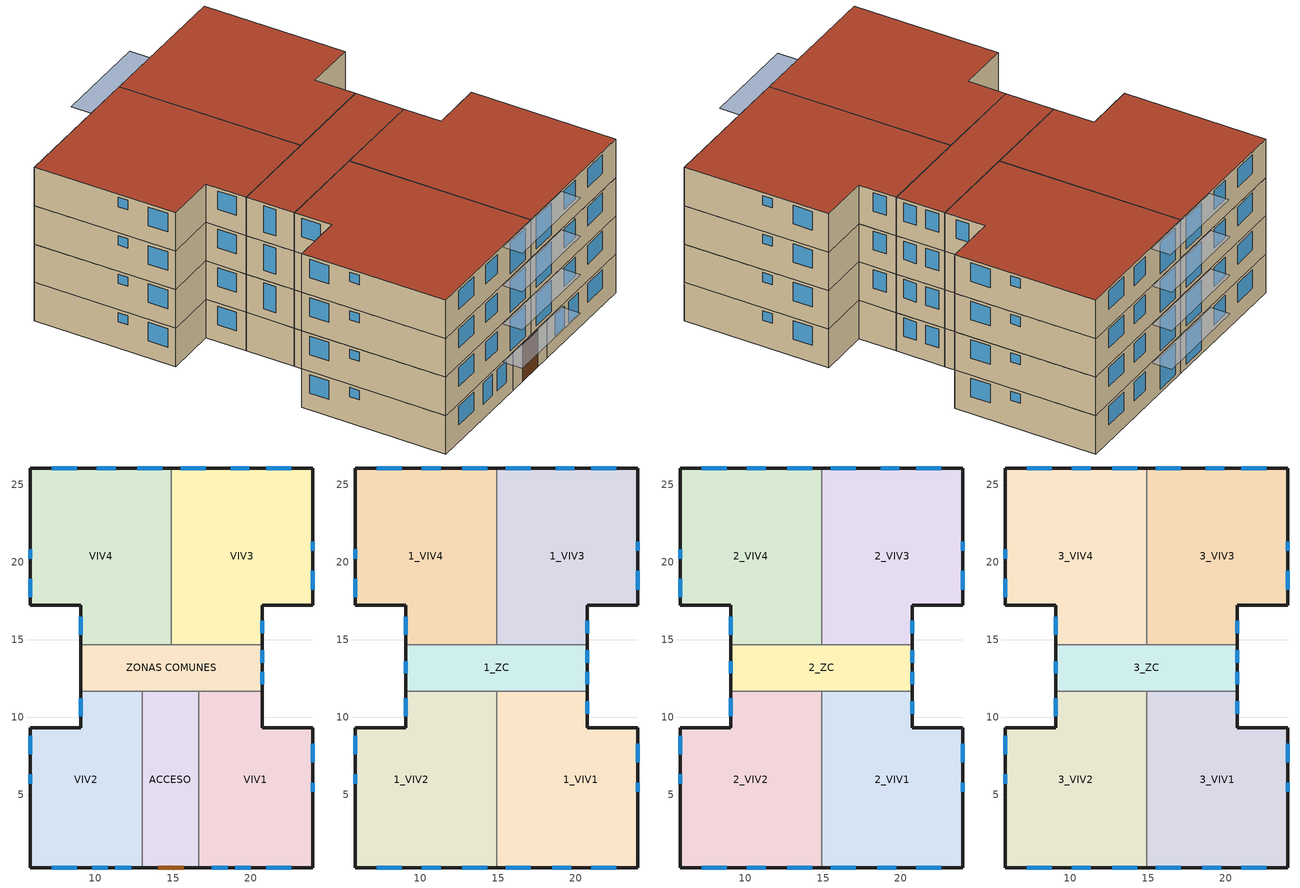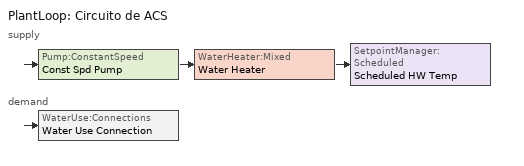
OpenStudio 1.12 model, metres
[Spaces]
ZONAS COMUNES
 floor ground (CTE_2013_Suelo_zona D): 20.76,14.69 20.76,11.67 9.04,11.67 9.04,14.69 z0
 wall outside: 20.76,11.67 20.76,14.69 / 9.04,14.69 9.04,11.67 z0:2.5
 wall to VIV2: 9.04,11.67 13.01,11.67 z0:2.5
 wall to ACCESO: 13.01,11.67 16.65,11.67 z0:2.5
 wall to VIV1: 16.65,11.67 20.76,11.67 z0:2.5
 wall to VIV3: 20.76,14.69 14.9,14.69 z0:2.5
 wall to VIV4: 14.9,14.69 9.04,14.69 z0:2.5
 window: 20.76,12.12 20.76,12.92 / 20.76,13.51 20.76,14.31 z1.1:2.3
VIV4
 floor ground (CTE_2013_Suelo_zona D): 14.9,26.07 14.9,14.69 9.04,14.69 9.04,17.23 5.79,17.23 5.79,26.07 z0
 wall outside: 14.9,26.07 5.79,26.07 5.79,17.23 9.04,17.23 9.04,14.69 z0:2.5
 wall to VIV3: 14.9,14.69 14.9,26.07 z0:2.5
 window: 9.04,16.48 9.04,15.33 / 5.79,18.93 5.79,17.73 / 8.79,26.07 7.19,26.07 / 11.29,26.07 10.09,26.07 z1.1:2.3; 5.79,20.83 5.79,20.23 z1.7:2.3; 14.29,26.07 12.69,26.07 z0.25:2.3
VIV2
 floor ground (CTE_2013_Suelo_zona D): 13.01,11.67 13.01,0.28 5.79,0.28 5.79,9.32 9.04,9.32 9.04,11.67 z0
 wall outside: 9.04,11.67 9.04,9.32 5.79,9.32 5.79,0.28 13.01,0.28 z0:2.5
 wall to ACCESO: 13.01,0.28 13.01,11.67 z0:2.5
 window: 7.19,0.28 8.79,0.28 / 9.04,11.22 9.04,10.07 / 5.79,8.82 5.79,7.62 z1.1:2.3; 9.79,0.28 10.79,0.28 z0.95:2.3; 5.79,6.32 5.79,5.72 z1.7:2.3; 11.29,0.28,2.3 11.28,0.28,0.95 12.28,0.28,0.95 12.29,0.28,2.3
VIV1
 floor ground (CTE_2013_Suelo_zona D): 20.76,11.67 20.76,9.32 24.01,9.32 24.01,0.28 16.65,0.28 16.65,11.67 z0
 wall outside: 16.65,0.28 24.01,0.28 24.01,9.32 20.76,9.32 20.76,11.67 z0:2.5
 wall to ACCESO: 16.65,11.67 16.65,0.28 z0:2.5
 window: 21.01,0.28 22.61,0.28 / 24.01,7.09 24.01,8.29 z1.1:2.3; 24.01,5.19 24.01,5.79 z1.7:2.3; 19.01,0.28,2.3 19,0.28,0.95 20,0.28,0.95 20.01,0.28,2.3; 17.51,0.28,2.3 17.52,0.28,0.95 18.52,0.28,0.95 18.51,0.28,2.3
ACCESO
 floor ground (CTE_2013_Suelo_zona D): 16.65,11.67 16.65,0.28 13.01,0.28 13.01,11.67 z0
 wall outside: 13.01,0.28 16.65,0.28 z0:2.5
 door: 14.04,0.28 15.68,0.28 z0:2.4
VIV3
 floor ground (CTE_2013_Suelo_zona D): 24.01,26.07 24.01,17.23 20.76,17.23 20.76,14.69 14.9,14.69 14.9,26.07 z0
 wall outside: 20.76,14.69 20.76,17.23 24.01,17.23 24.01,26.07 14.9,26.07 z0:2.5
 window: 17.11,26.07 15.51,26.07 z0.25:2.3; 19.91,26.07 18.71,26.07 / 22.61,26.07 21.01,26.07 / 20.76,15.42 20.76,16.22 / 24.01,18.23 24.01,19.43 z1.1:2.3; 24.01,20.73 24.01,21.33 z1.7:2.3
1_ZC
 floor to ZONAS COMUNES: 20.76,14.69 20.76,11.67 9.04,11.67 9.04,14.69 z2.5
 wall outside: 9.04,14.69 9.04,11.67 / 20.76,11.67 20.76,14.69 z2.5:5
 wall to 1_VIV3: 20.76,14.69 14.9,14.69 z2.5:5
 wall to 1_VIV4: 14.9,14.69 9.04,14.69 z2.5:5
 wall to 1_VIV2: 9.04,11.67 14.9,11.67 z2.5:5
 wall to 1_VIV1: 14.9,11.67 20.76,11.67 z2.5:5
 window: 9.04,13.6 9.04,12.85 z3.1:4.8; 20.76,12.12 20.76,12.92 / 20.76,13.51 20.76,14.31 z3.6:4.8
1_VIV2
 floor to VIV2: 13.01,11.67 13.01,0.28 5.79,0.28 5.79,9.32 9.04,9.32 9.04,11.67 z2.5
 floor to ACCESO: 14.9,11.67 14.9,0.28 13.01,0.28 13.01,11.67 z2.5
 wall outside: 9.04,11.67 9.04,9.32 5.79,9.32 5.79,0.28 14.9,0.28 z2.5:5
 wall to 1_VIV1: 14.9,0.28 14.9,11.67 z2.5:5
 window: 5.79,6.32 5.79,5.72 z4.2:4.8; 5.79,8.82 5.79,7.62 / 10.09,0.28 11.29,0.28 / 7.19,0.28 8.79,0.28 / 9.04,11.22 9.04,10.07 z3.6:4.8; 12.69,0.28 14.29,0.28 z2.75:4.8
1_VIV4
 floor to VIV4: 14.9,26.07 14.9,14.69 9.04,14.69 9.04,17.23 5.79,17.23 5.79,26.07 z2.5
 wall outside: 14.9,26.07 5.79,26.07 5.79,17.23 9.04,17.23 9.04,14.69 z2.5:5
 wall to 1_VIV3: 14.9,14.69 14.9,26.07 z2.5:5
 window: 14.29,26.07 12.69,26.07 z2.75:4.8; 8.79,26.07 7.19,26.07 / 11.29,26.07 10.09,26.07 / 9.04,16.48 9.04,15.33 / 5.79,18.93 5.79,17.73 z3.6:4.8; 5.79,20.83 5.79,20.23 z4.2:4.8
1_VIV3
 floor to VIV3: 24.01,26.07 24.01,17.23 20.76,17.23 20.76,14.69 14.9,14.69 14.9,26.07 z2.5
 wall outside: 20.76,14.69 20.76,17.23 24.01,17.23 24.01,26.07 14.9,26.07 z2.5:5
 window: 17.11,26.07 15.51,26.07 z2.75:4.8; 19.91,26.07 18.71,26.07 / 22.61,26.07 21.01,26.07 / 20.76,15.42 20.76,16.22 / 24.01,18.23 24.01,19.43 z3.6:4.8; 24.01,20.73 24.01,21.33 z4.2:4.8
1_VIV1
 floor to ACCESO: 14.9,11.67 16.65,11.67 16.65,0.28 14.9,0.28 z2.5
 floor to VIV1: 20.76,11.67 20.76,9.32 24.01,9.32 24.01,0.28 16.65,0.28 16.65,11.67 z2.5
 wall outside: 14.9,0.28 24.01,0.28 24.01,9.32 20.76,9.32 20.76,11.67 z2.5:5
 window: 18.51,0.28 19.71,0.28 / 21.01,0.28 22.61,0.28 / 20.76,10.22 20.76,11.02 / 24.01,7.09 24.01,8.29 z3.6:4.8; 15.51,0.28 17.11,0.28 z2.75:4.8; 24.01,5.19 24.01,5.79 z4.2:4.8
2_VIV4
 floor to 1_VIV4: 14.9,26.07 14.9,14.69 9.04,14.69 9.04,17.23 5.79,17.23 5.79,26.07 z5
 wall outside: 14.9,26.07 5.79,26.07 5.79,17.23 9.04,17.23 9.04,14.69 z5:7.5
 wall to 2_ZC: 9.04,14.69 14.9,14.69 z5:7.5
 wall to 2_VIV3: 14.9,14.69 14.9,26.07 z5:7.5
 window: 5.79,20.83 5.79,20.23 z6.7:7.3; 11.29,26.07 10.09,26.07 / 8.79,26.07 7.19,26.07 z6.1:7.3; 14.29,26.07 12.69,26.07 z5.25:7.3; 5.79,17.73,7.3 5.79,18.93,7.29 5.79,18.93,6.09 5.79,17.73,6.1; 9.04,16.48,7.31 9.04,16.48,6.11 9.04,15.33,6.1 9.04,15.33,7.3
2_VIV1
 floor to 1_VIV1: 20.76,11.67 20.76,9.32 24.01,9.32 24.01,0.28 14.9,0.28 14.9,11.67 z5
 wall outside: 14.9,0.28 24.01,0.28 24.01,9.32 20.76,9.32 20.76,11.67 z5:7.5
 wall to 2_VIV2: 14.9,11.67 14.9,0.28 z5:7.5
 wall to 2_ZC: 20.76,11.67 14.9,11.67 z5:7.5
 window: 20.76,10.22 20.76,11.02 / 18.51,0.28 19.71,0.28 / 21.01,0.28 22.61,0.28 / 24.01,7.09 24.01,8.29 z6.1:7.3; 15.51,0.28 17.11,0.28 z5.25:7.3; 24.01,5.19 24.01,5.79 z6.7:7.3
2_VIV2
 floor to 1_VIV2: 14.9,11.67 14.9,0.28 5.79,0.28 5.79,9.32 9.04,9.32 9.04,11.67 z5
 wall outside: 9.04,11.67 9.04,9.32 5.79,9.32 5.79,0.28 14.9,0.28 z5:7.5
 wall to 2_ZC: 14.9,11.67 9.04,11.67 z5:7.5
 window: 5.79,6.32 5.79,5.72 z6.7:7.3; 5.79,8.82 5.79,7.62 / 9.04,11.22 9.04,10.07 / 10.09,0.28 11.29,0.28 / 7.19,0.28 8.79,0.28 z6.1:7.3; 12.69,0.28 14.29,0.28 z5.25:7.3
2_VIV3
 floor to 1_VIV3: 24.01,26.07 24.01,17.23 20.76,17.23 20.76,14.69 14.9,14.69 14.9,26.07 z5
 wall outside: 20.76,14.69 20.76,17.23 24.01,17.23 24.01,26.07 14.9,26.07 z5:7.5
 wall to 2_ZC: 14.9,14.69 20.76,14.69 z5:7.5
 window: 19.91,26.07 18.71,26.07 / 22.61,26.07 21.01,26.07 / 20.76,15.42 20.76,16.22 / 24.01,18.23 24.01,19.43 z6.1:7.3; 17.11,26.07 15.51,26.07 z5.25:7.3; 24.01,20.73 24.01,21.33 z6.7:7.3
2_ZC
 floor to 1_ZC: 20.76,14.69 20.76,11.67 9.04,11.67 9.04,14.69 z5
 wall outside: 20.76,11.67 20.76,14.69 / 9.04,14.69 9.04,11.67 z5:7.5
 window: 20.76,12.12 20.76,12.92 / 20.76,13.51 20.76,14.31 z6.1:7.3; 9.04,13.6 9.04,12.85 z5.6:7.3
3_ZC
 floor to 2_ZC: 20.76,14.69 20.76,11.67 9.04,11.67 9.04,14.69 z7.5
 wall outside: 20.76,11.67 20.76,14.69 / 9.04,14.69 9.04,11.67 z7.5:10
 wall to 3_VIV3: 20.76,14.69 14.9,14.69 z7.5:10
 wall to 3_VIV2: 9.04,11.67 14.9,11.67 z7.5:10
 wall to 3_VIV4: 14.9,14.69 9.04,14.69 z7.5:10
 wall to 3_VIV1: 14.9,11.67 20.76,11.67 z7.5:10
 window: 20.76,12.12 20.76,12.92 z8.6:9.8; 9.04,13.6 9.04,12.85 z8.1:9.8; 20.76,13.51,9.81 20.76,13.51,8.61 20.76,14.31,8.6 20.76,14.31,9.8
 roof outside: 20.76,11.67 20.76,14.69 9.04,14.69 9.04,11.67 z10
3_VIV2
 floor to 2_VIV2: 14.9,11.67 14.9,0.28 5.79,0.28 5.79,9.32 9.04,9.32 9.04,11.67 z7.5
 wall outside: 9.04,11.67 9.04,9.32 5.79,9.32 5.79,0.28 14.9,0.28 z7.5:10
 wall to 3_VIV1: 14.9,0.28 14.9,11.67 z7.5:10
 window: 5.79,6.32 5.79,5.72 z9.2:9.8; 5.79,8.82 5.79,7.62 / 7.19,0.28 8.79,0.28 / 10.09,0.28 11.29,0.28 / 9.04,11.22 9.04,10.07 z8.6:9.8; 12.69,0.28 14.29,0.28 z7.75:9.8
 roof outside: 14.9,0.28 14.9,11.67 9.04,11.67 9.04,9.32 5.79,9.32 5.79,0.28 z10
3_VIV3
 floor to 2_VIV3: 24.01,26.07 24.01,17.23 20.76,17.23 20.76,14.69 14.9,14.69 14.9,26.07 z7.5
 wall outside: 20.76,14.69 20.76,17.23 24.01,17.23 24.01,26.07 14.9,26.07 z7.5:10
 wall to 3_VIV4: 14.9,26.07 14.9,14.69 z7.5:10
 window: 20.76,15.42 20.76,16.22 / 19.91,26.07 18.71,26.07 / 22.61,26.07 21.01,26.07 / 24.01,18.23 24.01,19.43 z8.6:9.8; 17.11,26.07 15.51,26.07 z7.75:9.8; 24.01,20.73 24.01,21.33 z9.2:9.8
 roof outside: 20.76,14.69 20.76,17.23 24.01,17.23 24.01,26.07 14.9,26.07 14.9,14.69 z10
3_VIV1
 floor to 2_VIV1: 20.76,11.67 20.76,9.32 24.01,9.32 24.01,0.28 14.9,0.28 14.9,11.67 z7.5
 wall outside: 14.9,0.28 24.01,0.28 24.01,9.32 20.76,9.32 20.76,11.67 z7.5:10
 window: 20.76,10.22 20.76,11.02 / 18.51,0.28 19.71,0.28 / 21.01,0.28 22.61,0.28 / 24.01,7.09 24.01,8.29 z8.6:9.8; 15.51,0.28 17.11,0.28 z7.75:9.8; 24.01,5.19 24.01,5.79 z9.2:9.8
 roof outside: 24.01,0.28 24.01,9.32 20.76,9.32 20.76,11.67 14.9,11.67 14.9,0.28 z10
3_VIV4
 floor to 2_VIV4: 14.9,26.07 14.9,14.69 9.04,14.69 9.04,17.23 5.79,17.23 5.79,26.07 z7.5
 wall outside: 14.9,26.07 5.79,26.07 5.79,17.23 9.04,17.23 9.04,14.69 z7.5:10
 window: 5.79,20.83 5.79,20.23 z9.2:9.8; 5.79,18.93 5.79,17.73 / 9.04,16.49 9.04,15.33 / 8.79,26.07 7.19,26.07 / 11.29,26.07 10.09,26.07 z8.6:9.8; 14.29,26.07 12.69,26.07 z7.75:9.8
 roof outside: 14.9,14.69 14.9,26.07 5.79,26.07 5.79,17.23 9.04,17.23 9.04,14.69 z10
shading: 18.03,26.07 18.03,27.32 11.78,27.32 11.78,26.07 z2.5; 18.03,26.07 18.03,27.32 11.78,27.32 11.78,26.07 z5; 18.03,26.07 18.03,27.32 11.78,27.32 11.78,26.07 z7.5; 11.85,-0.97 18.1,-0.97 18.1,0.28 11.85,0.28 z2.5; 11.85,-0.97 18.1,-0.97 18.1,0.28 11.85,0.28 z5; 11.85,-0.97 18.1,-0.97 18.1,0.28 11.85,0.28 z7.5; 18.15,26.07 18.15,27.32 11.9,27.32 11.9,26.07 z10; 18.11,-0.97 18.11,0.28 11.86,0.28 11.86,-0.97 z10
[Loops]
PlantLoop 'Circuito de ACS'
 supply: Pump:ConstantSpeed 'Const Spd Pump' > WaterHeater:Mixed 'Water Heater' > SetpointManager:Scheduled 'Scheduled HW Temp'
 demand: WaterUse:Connections 'Water Use Connection'
[Site]
D3_peninsula: Latitude {deg}=40.68; Longitude {deg}=-4.13; Time Zone {hr}=1; Elevation {m}=667; Terrain=City
[Building]
CTE_BloqueResidencial: North Axis {deg}=0; Nominal Floor to Floor Height {m}=2.5; Space Type=CTE_AR24B; Default Construction Set=CTE_2013_zonaD; Default Schedule Set=CTE_R24B; Standards Number of Stories=4; Standards Number of Above Ground Stories=4; Standards Number of Living Units=16; Nominal Floor to Ceiling Height {m}=2.5
[ClimateZones]
Climate Zone Institution Name 1=ASHRAE; Climate Zone Document Name 1=ANSI/ASHRAE Standard 169; Climate Zone Document Year 1=2006; Climate Zone Institution Name 2=CEC; Climate Zone Document Name 2=California Climate Zone Descriptions; Climate Zone Document Year 2=1995
[SizingPeriod:DesignDay] Barometric Pressure {Pa}=100965; Wind Speed {m/s}=2.8; Wind Direction {deg}=0; Rain Indicator=0; Snow Indicator=0; Day of Month=15; Humidity Indicating Type=DewPoint; Dry-Bulb Temperature Range Modifier Type=DefaultMultipliers; Solar Model Indicator=ASHRAEClearSky
Name | Maximum Dry-Bulb Temperature {C} | Daily Dry-Bulb Temperature Range {deltaC} | Humidity Indicating Conditions at Maximum Dry-Bulb | Sky Clearness | Month | Day Type | Daylight Saving Time Indicator
Winter 0.4% Dry Bulb Temperature | 6.7 | 9.8 | -4.9 | 0 | 1 | WinterDesignDay | 0
Summer 99.6% Dry Bulb Temperature | 34.1 | 12.6 | 10.7 | 1 | 7 | SummerDesignDay | 1
[Material] Thermal Absorptance=0.6; Solar Absorptance=0.6; Visible Absorptance=0.6
Name | Roughness | Thickness {m} | Conductivity {W/m-K} | Density {kg/m3} | Specific Heat {J/kg-K}
0_Mobiliario_Residencial | MediumRough | 0.1 | 1000 | 450 | 1200
CTE_Ref_FU entrevigado cerámico [h 250 mm] | Rough | 0.25 | 1.67 | 1660 | 1000
CTE_Ref_Mortero de cemento o cal para albañilería y para revoco o enlucido [1800 < d < 2000] | Rough | 0.015 | 1.3 | 1900 | 1000
CTE_Ref_Plaqueta o baldosa cerámica | Rough | 0.015 | 1 | 2000 | 800
CTE_Ref_Enlucido de yeso [1000 < d < 1300] | Rough | 0.015 | 0.57 | 1100 | 1000
CTE_Ref_Fábrica de ladrillo cerámico perforado de medio pie [80 mm < G <= 100 mm] | Rough | 0.115 | 0.5 | 900 | 1000
CTE_Ref_Fábrica de tabique cerámico de LH sencillo [40 mm < e < 60 mm] | Rough | 0.04 | 0.4 | 920 | 1000
CTE_Ref_Hormigón con áridos ligeros [1600 < d < 1800] | Rough | 0.07 | 1.15 | 1700 | 1000
CTE_Ref_Losa maciza de hormigón [d 2500 / h 200 mm] | Rough | 0.2 | 2.5 | 2500 | 1000
CTE_Terreno_0.5m | Rough | 0.5 | 2 | 2000 | 1000
[WindowMaterial:SimpleGlazingSystem]
CTE_2013_soloVidrio_zona D_2.61: U-Factor {W/m2-K}=2.61; Solar Heat Gain Coefficient=0.75
[WindowMaterial:Shade]
CTE_Sombra estacional_Persiana: Solar Transmittance=0.7; Solar Reflectance=0.1; Visible Transmittance=0.7; Visible Reflectance=0.1; Thermal Hemispherical Emissivity=0.15; Thermal Transmittance=0.7; Thickness {m}=0.000999998; Conductivity {W/m-K}=0.1; Shade to Glass Distance {m}=0.05; Airflow Permeability=0.7
[Material:NoMass] Roughness=Smooth
Name | Thermal Resistance {m2-K/W} | Thermal Absorptance | Solar Absorptance | Visible Absorptance
Material Aislamiento_APENDICE_E_Zona D_Cubiertas | 4.168 | 0.6 | 0.6 | 0.6
Material Aislamiento_APENDICE_E_Zona D_Muros | 3.166 | 0.6 | 0.6 | 0.6
Material Aislamiento_APENDICE_E_Zona D_Suelos | 2.625 | 0.6 | 0.6 | 0.6
CTE_Capa_virtual_terreno | 1
[Construction]
CTE_2013_Cubierta_zona D: CTE_Ref_Plaqueta o baldosa cerámica, CTE_Ref_Mortero de cemento o cal para albañilería y para revoco o enlucido [1800 < d < 2000], Material Aislamiento_APENDICE_E_Zona D_Cubiertas, CTE_Ref_Hormigón con áridos ligeros [1600 < d < 1800], CTE_Ref_FU entrevigado cerámico [h 250 mm]
CTE_2013_Huecos_zona D_con_persiana: CTE_Sombra estacional_Persiana, CTE_2013_soloVidrio_zona D_2.61
CTE_2013_Huecos_zona D: CTE_2013_soloVidrio_zona D_2.61
CTE_2013_Muro Exterior_zona D: CTE_Ref_Mortero de cemento o cal para albañilería y para revoco o enlucido [1800 < d < 2000], CTE_Ref_Fábrica de ladrillo cerámico perforado de medio pie [80 mm < G <= 100 mm], Material Aislamiento_APENDICE_E_Zona D_Muros, CTE_Ref_Fábrica de tabique cerámico de LH sencillo [40 mm < e < 60 mm], CTE_Ref_Enlucido de yeso [1000 < d < 1300]
CTE_Ref_Forjado interior_Suelo: CTE_Ref_FU entrevigado cerámico [h 250 mm], CTE_Ref_Mortero de cemento o cal para albañilería y para revoco o enlucido [1800 < d < 2000], CTE_Ref_Plaqueta o baldosa cerámica
CTE_Ref_Forjado interior_Techo: CTE_Ref_Plaqueta o baldosa cerámica, CTE_Ref_Mortero de cemento o cal para albañilería y para revoco o enlucido [1800 < d < 2000], CTE_Ref_FU entrevigado cerámico [h 250 mm]
CTE_Ref_Partición interior: CTE_Ref_Enlucido de yeso [1000 < d < 1300], CTE_Ref_Fábrica de tabique cerámico de LH sencillo [40 mm < e < 60 mm], CTE_Ref_Enlucido de yeso [1000 < d < 1300]
CTE_Res_Mobiliario: 0_Mobiliario_Residencial
CTE_2013_Suelo_zona D: CTE_Capa_virtual_terreno, CTE_Terreno_0.5m, CTE_Ref_Losa maciza de hormigón [d 2500 / h 200 mm], Material Aislamiento_APENDICE_E_Zona D_Suelos, CTE_Ref_Mortero de cemento o cal para albañilería y para revoco o enlucido [1800 < d < 2000], CTE_Ref_Plaqueta o baldosa cerámica
[DefaultConstructionSet]
CTE_2013_zonaD: Default Exterior Surface Constructions=Default Surface Constructions 25; Default Interior Surface Constructions=Default Surface Constructions 26; Default Ground Contact Surface Constructions=Default Surface Constructions 27; Default Exterior SubSurface Constructions=Default Sub Surface Constructions 17; Default Interior SubSurface Constructions=Default Sub Surface Constructions 18; Interior Partition Construction=CTE_Ref_Partición interior
[DefaultSurfaceConstructions]
Name | Floor Construction | Wall Construction | Roof Ceiling Construction
Default Surface Constructions 25 | CTE_2013_Suelo_zona D | CTE_2013_Muro Exterior_zona D | CTE_2013_Cubierta_zona D
Default Surface Constructions 26 | CTE_Ref_Forjado interior_Suelo | CTE_Ref_Partición interior | CTE_Ref_Forjado interior_Techo
Default Surface Constructions 27
[DefaultSubSurfaceConstructions]
Name | Fixed Window Construction | Operable Window Construction | Door Construction | Glass Door Construction | Overhead Door Construction | Skylight Construction | Tubular Daylight Dome Construction | Tubular Daylight Diffuser Construction
Default Sub Surface Constructions 17 | CTE_2013_Huecos_zona D | CTE_2013_Huecos_zona D | CTE_2013_Huecos_zona D | CTE_2013_Huecos_zona D | CTE_2013_Huecos_zona D | CTE_2013_Huecos_zona D | CTE_2013_Huecos_zona D | CTE_2013_Huecos_zona D
Default Sub Surface Constructions 18
[People:Definition]
CTER24B_QOCUB: Number of People Calculation Method=Area/Person; Space Floor Area per Person {m2/person}=33; Fraction Radiant=0.3; Sensible Heat Fraction=0.61
[ElectricEquipment:Definition]
CTER24B_QEQUB: Design Level Calculation Method=Watts/Area; Watts per Space Floor Area {W/m2}=2.2; Fraction Latent=0; Fraction Radiant=0.7; Fraction Lost=0
[InternalMass:Definition]
CTER24B_QMOB: Construction=CTE_Res_Mobiliario; Design Level Calculation Method=SurfaceArea/Area; Surface Area per Space Floor Area=1
[Lights:Definition]
CTER24B_QILU: Design Level Calculation Method=Watts/Area; Watts per Space Floor Area {W/m2}=2.2; Fraction Radiant=0.8
[SpaceType]
CTE_AR24B: Default Schedule Set=CTE_R24B
[People]
People 1: People Definition=CTER24B_QOCUB; Space or SpaceType=CTE_AR24B
[Lights]
Lights 1: Lights Definition=CTER24B_QILU; Space or SpaceType=CTE_AR24B
[ElectricEquipment]
Electric Equipment 1: Electric Equipment Definition=CTER24B_QEQUB; Space or SpaceType=CTE_AR24B
[InternalMass]
Internal Mass 1: Internal Mass Definition=CTER24B_QMOB; Space or SpaceType=CTE_AR24B
[ThermostatSetpoint:DualSetpoint] Heating Setpoint Temperature Schedule=CTER24B_TCAL; Cooling Setpoint Temperature Schedule=CTER24B_TREF
Thermostat Setpoint Dual Setpoint 22; Thermostat Setpoint Dual Setpoint 23; Thermostat Setpoint Dual Setpoint 24; Thermostat Setpoint Dual Setpoint 25; Thermostat Setpoint Dual Setpoint 26; Thermostat Setpoint Dual Setpoint 27; Thermostat Setpoint Dual Setpoint 28; Thermostat Setpoint Dual Setpoint 29; Thermostat Setpoint Dual Setpoint 30; Thermostat Setpoint Dual Setpoint 31; Thermostat Setpoint Dual Setpoint 32; Thermostat Setpoint Dual Setpoint 33; Thermostat Setpoint Dual Setpoint 34; Thermostat Setpoint Dual Setpoint 35; Thermostat Setpoint Dual Setpoint 36; Thermostat Setpoint Dual Setpoint 37; Thermostat Setpoint Dual Setpoint 38; Thermostat Setpoint Dual Setpoint 39; Thermostat Setpoint Dual Setpoint 40; Thermostat Setpoint Dual Setpoint 41; Thermostat Setpoint Dual Setpoint 42
[Space] Space Type=CTE_AR24B; Default Construction Set=CTE_2013_zonaD; Default Schedule Set=CTE_R24B
Name | Thermal Zone
ZONAS COMUNES | Thermal Zone 0_ZC
2_VIV4 | Thermal Zone 2_VIV4
3_ZC | Thermal Zone 3_ZC
1_ZC | Thermal Zone 1_ZC
VIV4 | Thermal Zone 0_VIV4
3_VIV2 | Thermal Zone 3_VIV2
1_VIV2 | Thermal Zone 1_VIV2
3_VIV3 | Thermal Zone 3_VIV3
2_VIV1 | Thermal Zone 2_VIV1
VIV2 | Thermal Zone 0_VIV2
2_VIV2 | Thermal Zone 2_VIV2
VIV1 | Thermal Zone 0_VIV1
1_VIV4 | Thermal Zone 1_VIV4
1_VIV3 | Thermal Zone 1_VIV3
ACCESO | Thermal Zone 0_ACCESO
1_VIV1 | Thermal Zone 1_VIV1
3_VIV1 | Thermal Zone 3_VIV1
2_VIV3 | Thermal Zone 2_VIV3
2_ZC | Thermal Zone 2_ZC
3_VIV4 | Thermal Zone 3_VIV4
VIV3 | Thermal Zone 0_VIV3
[ShadingControl]
Shading Control 117: Shading Type=ExteriorShade; Construction with Shading=CTE_2013_Huecos_zona D_con_persiana; Shading Device Material=CTE_Sombra estacional_Persiana; Shading Control Type=OnIfScheduleAllows; Schedule=CTER24B_SombraEstacional; Shading Control Is Scheduled=Yes
[ThermalZone] Use Ideal Air Loads=Yes
Name | Thermostat
Thermal Zone 1_VIV1 | Thermostat Setpoint Dual Setpoint 22
Thermal Zone 0_VIV4 | Thermostat Setpoint Dual Setpoint 23
Thermal Zone 1_VIV2 | Thermostat Setpoint Dual Setpoint 24
Thermal Zone 1_VIV4 | Thermostat Setpoint Dual Setpoint 25
Thermal Zone 0_ACCESO | Thermostat Setpoint Dual Setpoint 26
Thermal Zone 3_VIV3 | Thermostat Setpoint Dual Setpoint 27
Thermal Zone 0_VIV1 | Thermostat Setpoint Dual Setpoint 28
Thermal Zone 1_VIV3 | Thermostat Setpoint Dual Setpoint 29
Thermal Zone 0_ZC | Thermostat Setpoint Dual Setpoint 30
Thermal Zone 0_VIV3 | Thermostat Setpoint Dual Setpoint 31
Thermal Zone 2_VIV4 | Thermostat Setpoint Dual Setpoint 32
Thermal Zone 1_ZC | Thermostat Setpoint Dual Setpoint 33
Thermal Zone 2_VIV1 | Thermostat Setpoint Dual Setpoint 34
Thermal Zone 3_VIV1 | Thermostat Setpoint Dual Setpoint 35
Thermal Zone 2_VIV2 | Thermostat Setpoint Dual Setpoint 36
Thermal Zone 3_VIV2 | Thermostat Setpoint Dual Setpoint 37
Thermal Zone 3_VIV4 | Thermostat Setpoint Dual Setpoint 38
Thermal Zone 3_ZC | Thermostat Setpoint Dual Setpoint 39
Thermal Zone 2_VIV3 | Thermostat Setpoint Dual Setpoint 40
Thermal Zone 2_ZC | Thermostat Setpoint Dual Setpoint 41
Thermal Zone 0_VIV2 | Thermostat Setpoint Dual Setpoint 42
[Sizing:Zone] Zone Cooling Design Supply Air Temperature Input Method=SupplyAirTemperature; Zone Cooling Design Supply Air Temperature {C}=14; Zone Cooling Design Supply Air Temperature Difference {deltaC}=11.11; Zone Heating Design Supply Air Temperature Input Method=SupplyAirTemperature; Zone Heating Design Supply Air Temperature {C}=40; Zone Heating Design Supply Air Temperature Difference {deltaC}=11.11; Zone Cooling Design Supply Air Humidity Ratio {kg-H2O/kg-air}=0.0085; Zone Heating Design Supply Air Humidity Ratio {kg-H2O/kg-air}=0.008; Cooling Design Air Flow Method=DesignDay; Heating Design Air Flow Method=DesignDay; Account for Dedicated Outdoor Air System=No; Dedicated Outdoor Air System Control Strategy=NeutralSupplyAir; Dedicated Outdoor Air Low Setpoint Temperature for Design {C}=autosize; Dedicated Outdoor Air High Setpoint Temperature for Design {C}=autosize
Thermal Zone 1_VIV1; Thermal Zone 0_VIV4; Thermal Zone 1_VIV2; Thermal Zone 1_VIV4; Thermal Zone 0_ACCESO; Thermal Zone 3_VIV3; Thermal Zone 0_VIV1; Thermal Zone 1_VIV3; Thermal Zone 0_ZC; Thermal Zone 0_VIV3; Thermal Zone 2_VIV4; Thermal Zone 1_ZC; Thermal Zone 2_VIV1; Thermal Zone 3_VIV1; Thermal Zone 2_VIV2; Thermal Zone 3_VIV2; Thermal Zone 3_VIV4; Thermal Zone 3_ZC; Thermal Zone 2_VIV3; Thermal Zone 2_ZC; Thermal Zone 0_VIV2
[BuildingStory]
Name | Nominal Z Coordinate {m}
Planta 0 | 0
Planta 1 | 2.5
Planta 2 | 5
Planta 3 | 7.5
[PlantLoop]
Circuito de ACS: Plant Loop Volume {m3}=Autocalculate; Load Distribution Scheme=Optimal
[Sizing:Plant]
Circuito de ACS: Loop Type=Heating; Design Loop Exit Temperature {C}=82; Loop Design Temperature Difference {deltaC}=11; Sizing Option=NonCoincident; Zone Timesteps in Averaging Window=1; Coincident Sizing Factor Mode=None
[WaterUse:Connections]
Water Use Connection: Water Use Equipment Name 1=Water Fixture; Water Use Equipment Name 2=Water Fixture 1; Water Use Equipment Name 3=Water Fixture 2; Water Use Equipment Name 4=Water Fixture 3; Water Use Equipment Name 5=Water Fixture 4; Water Use Equipment Name 6=Water Fixture 5; Water Use Equipment Name 7=Water Fixture 6; Water Use Equipment Name 8=Water Fixture 7; Water Use Equipment Name 9=Water Fixture 8; Water Use Equipment Name 10=Water Fixture 9; Water Use Equipment Name 11=Water Fixture 10; Water Use Equipment Name 12=Water Fixture 11; Water Use Equipment Name 13=Water Fixture 12; Water Use Equipment Name 14=Water Fixture 13; Water Use Equipment Name 15=Water Fixture 14; Water Use Equipment Name 16=Water Fixture 15
[Pump:ConstantSpeed]
Const Spd Pump: Rated Flow Rate {m3/s}=autosize; Rated Pump Head {Pa}=179352; Rated Power Consumption {W}=autosize; Motor Efficiency=0.9; Fraction of Motor Inefficiencies to Fluid Stream=0; Pump Control Type=Intermittent
[SetpointManager:Scheduled]
Scheduled HW Temp: Control Variable=Temperature; Schedule=CTER24B_ACS_TemperaturaProduccion
[DefaultScheduleSet]
CTE_R24B: Number of People Schedule=CTER24B_HOCU; People Activity Level Schedule=CTER24B_HACT; Lighting Schedule=CTER24B_HILU; Electric Equipment Schedule=CTER24B_HEQU; Hot Water Equipment Schedule=CTER24B_ACS_Demanda; Infiltration Schedule=CTER24B_HINF
[WaterUse:Equipment:Definition]
CTER24B_QACS: Peak Flow Rate {m3/s}=2.8e-005; Target Temperature Schedule=CTER24B_ACS_TemperaturaConsumo
[WaterUse:Equipment] Water Use Equipment Definition=CTER24B_QACS; Flow Rate Fraction Schedule=CTER24B_ACS_Demanda
Name | Space
Water Fixture | 1_VIV1
Water Fixture 1 | 1_VIV2
Water Fixture 2 | 1_VIV3
Water Fixture 3 | 1_VIV4
Water Fixture 4 | 2_VIV1
Water Fixture 5 | 2_VIV2
Water Fixture 6 | 2_VIV3
Water Fixture 7 | 2_VIV4
Water Fixture 8 | 3_VIV1
Water Fixture 9 | 3_VIV2
Water Fixture 10 | 3_VIV3
Water Fixture 11 | 3_VIV4
Water Fixture 12 | VIV1
Water Fixture 13 | VIV2
Water Fixture 14 | VIV3
Water Fixture 15 | VIV4
[WaterHeater:Mixed]
Water Heater: Tank Volume {m3}=10; Setpoint Temperature Schedule=CTER24B_ACS_TemperaturaProduccion; Deadband Temperature Difference {deltaC}=2; Maximum Temperature Limit {C}=82.22; Heater Control Type=Cycle; Heater Maximum Capacity {W}=1000000; Heater Fuel Type=DistrictHeating; Heater Thermal Efficiency=1; Off Cycle Parasitic Fuel Consumption Rate {W}=0; Off Cycle Parasitic Fuel Type=DistrictHeating; Off Cycle Parasitic Heat Fraction to Tank=0; On Cycle Parasitic Fuel Type=DistrictHeating; Ambient Temperature Indicator=Schedule; Ambient Temperature Schedule=CTER24B_ACS_TemperaturaAmbiente; Off Cycle Loss Coefficient to Ambient Temperature {W/K}=0; On Cycle Loss Coefficient to Ambient Temperature {W/K}=0; Use Flow Rate Fraction Schedule=CTE_SiempreOn; Cold Water Supply Temperature Schedule=CTE_ACS_Temperatura_agua_fria; Use Side Effectiveness=1; Source Side Effectiveness=1; Use Side Design Flow Rate {m3/s}=autosize; Source Side Design Flow Rate {m3/s}=autosize; Indirect Water Heating Recovery Time {hr}=1.5
[Schedule:Day]
Schedule Day 32: 1, 0, 0.0119, 2, 0, 0.005, 3, 0, 0.004, 5, 0, 0.002, 6, 0, 0.0059, 7, 0, 0.0267, 8, 0, 0.099, 9, 0, 0.069, 10, 0, 0.0743, 11, 0, 0.0614, 12, 0, 0.0554, 13, 0, 0.0475, 14, 0, 0.0475, 15, 0, 0.0406, 16, 0, 0.0327, 17, 0, 0.0386, 18, 0, 0.0376, 19, 0, 0.0515, 20, 0, 0.0693, 21, 0, 0.0564, 22, 0, 0.0624, 23, 0, 0.0475, 24, 0, 0.0515
Water Heater Ambient Temperature Default; Water Heater Ambient Temperature Default 1: 24, 0, 22
Schedule Day 76: 24, 0, 60
Hot Water Temperature Default; Hot Water Temperature Summer Design Day; Hot Water Temperature Winter Design Day: 24, 0, 67
Schedule Day 75: 24, 0, 117.21
Schedule Day 6; Schedule Day 7: 7, 0, 0.2, 23, 0, 0.6, 24, 0, 1
Schedule Day 5; Schedule Day 2; Schedule Day 23: 24, 0, 0.3
Schedule Day 18; Schedule Day 3; Schedule Day 25; Schedule Day 9: 24, 0, 1
Schedule Day 4: 7, 0, 1, 15, 0, 0.25, 23, 0, 0.5, 24, 0, 1
Schedule Day 26; Schedule Day 24: 24, 0, 0
Schedule Day 10: 24, 0, -50
Schedule Day 13; Schedule Day 11: 7, 0, 17, 23, 0, 20, 24, 0, 17
Schedule Day 14: 24, 0, 99
Schedule Day 16: 7, 0, 27, 15, 0, 99, 23, 0, 25, 24, 0, 27
Schedule Day 106; Schedule Day 105; Schedule Day 104; Schedule Day 103; Schedule Day 102; Schedule Day 101; Schedule Day 100; Schedule Day 99; Schedule Day 98; Schedule Day 97; Schedule Day 62; Schedule Day 1: 24, 0, -99
[Schedule:Ruleset]
CTER24B_ACS_Demanda: Default Day Schedule=Schedule Day 32
CTER24B_ACS_TemperaturaAmbiente: Default Day Schedule=Water Heater Ambient Temperature Default
CTER24B_ACS_TemperaturaConsumo: Default Day Schedule=Schedule Day 76
CTER24B_ACS_TemperaturaProduccion: Default Day Schedule=Hot Water Temperature Default; Summer Design Day Schedule=Hot Water Temperature Summer Design Day; Winter Design Day Schedule=Hot Water Temperature Winter Design Day
CTER24B_HACT: Default Day Schedule=Schedule Day 75
CTER24B_HEQU: Default Day Schedule=Schedule Day 6
CTER24B_HILU: Default Day Schedule=Schedule Day 5
CTER24B_HINF: Default Day Schedule=Schedule Day 18
CTER24B_HOCU: Default Day Schedule=Schedule Day 2
CTER24B_SombraEstacional: Default Day Schedule=Schedule Day 23
CTER24B_TCAL: Default Day Schedule=Schedule Day 10
CTER24B_TREF: Default Day Schedule=Schedule Day 14
CTE_ACS_Temperatura_agua_fria: Default Day Schedule=Water Heater Ambient Temperature Default 1
CTE_SiempreOn: Default Day Schedule=Schedule Day 9
[Schedule:Rule]
Name | Schedule Ruleset | Rule Order | Day Schedule | Apply Sunday | Apply Monday | Apply Tuesday | Apply Wednesday | Apply Thursday | Apply Friday | Apply Saturday | Date Specification Type | Start Month | Start Day | End Month | End Day
Schedule Rule 4 | CTER24B_HILU | 0 | Schedule Day 7 | Yes | Yes | Yes | Yes | Yes | Yes | Yes
Schedule Rule 2 | CTER24B_HOCU | 0 | Schedule Day 4 |  | Yes | Yes | Yes | Yes | Yes
Schedule Rule 1 | CTER24B_HOCU | 1 | Schedule Day 3 | Yes |  |  |  |  |  | Yes
Schedule Rule 15 | CTER24B_SombraEstacional | 0 | Schedule Day 26 | Yes | Yes | Yes | Yes | Yes | Yes | Yes | DateRange | 1 | 1 | 5 | 31
Schedule Rule 14 | CTER24B_SombraEstacional | 1 | Schedule Day 25 | Yes | Yes | Yes | Yes | Yes | Yes | Yes | DateRange | 6 | 1 | 9 | 30
Schedule Rule 13 | CTER24B_SombraEstacional | 2 | Schedule Day 24 | Yes | Yes | Yes | Yes | Yes | Yes | Yes | DateRange | 10 | 1 | 12 | 31
Schedule Rule 6 | CTER24B_TCAL | 0 | Schedule Day 13 | Yes | Yes | Yes | Yes | Yes | Yes | Yes | DateRange | 1 | 1 | 5 | 31
Schedule Rule 3 | CTER24B_TCAL | 1 | Schedule Day 11 | Yes | Yes | Yes | Yes | Yes | Yes | Yes | DateRange | 10 | 1 | 12 | 31
Schedule Rule 8 | CTER24B_TREF | 0 | Schedule Day 16 | Yes | Yes | Yes | Yes | Yes | Yes | Yes | DateRange | 6 | 1 | 9 | 30
enero | CTE_ACS_Temperatura_agua_fria | 0 | Schedule Day 106 | Yes | Yes | Yes | Yes | Yes | Yes | Yes | DateRange | 1 | 1 | 1 | 31
febrero | CTE_ACS_Temperatura_agua_fria | 1 | Schedule Day 105 | Yes | Yes | Yes | Yes | Yes | Yes | Yes | DateRange | 2 | 1 | 2 | 28
marzo | CTE_ACS_Temperatura_agua_fria | 2 | Schedule Day 104 | Yes | Yes | Yes | Yes | Yes | Yes | Yes | DateRange | 3 | 1 | 3 | 31
abril | CTE_ACS_Temperatura_agua_fria | 3 | Schedule Day 103 | Yes | Yes | Yes | Yes | Yes | Yes | Yes | DateRange | 4 | 1 | 4 | 30
mayo | CTE_ACS_Temperatura_agua_fria | 4 | Schedule Day 102 | Yes | Yes | Yes | Yes | Yes | Yes | Yes | DateRange | 5 | 1 | 5 | 31
junio | CTE_ACS_Temperatura_agua_fria | 5 | Schedule Day 101 | Yes | Yes | Yes | Yes | Yes | Yes | Yes | DateRange | 6 | 1 | 6 | 30
julio | CTE_ACS_Temperatura_agua_fria | 6 | Schedule Day 100 | Yes | Yes | Yes | Yes | Yes | Yes | Yes | DateRange | 7 | 1 | 7 | 31
agosto | CTE_ACS_Temperatura_agua_fria | 7 | Schedule Day 99 | Yes | Yes | Yes | Yes | Yes | Yes | Yes | DateRange | 8 | 1 | 8 | 31
septiembre | CTE_ACS_Temperatura_agua_fria | 8 | Schedule Day 98 | Yes | Yes | Yes | Yes | Yes | Yes | Yes | DateRange | 9 | 1 | 9 | 30
octubre | CTE_ACS_Temperatura_agua_fria | 9 | Schedule Day 97 | Yes | Yes | Yes | Yes | Yes | Yes | Yes | DateRange | 10 | 1 | 10 | 31
noviembre | CTE_ACS_Temperatura_agua_fria | 10 | Schedule Day 62 | Yes | Yes | Yes | Yes | Yes | Yes | Yes | DateRange | 11 | 1 | 11 | 30
diciembre | CTE_ACS_Temperatura_agua_fria | 11 | Schedule Day 1 | Yes | Yes | Yes | Yes | Yes | Yes | Yes | DateRange | 12 | 1 | 12 | 31
